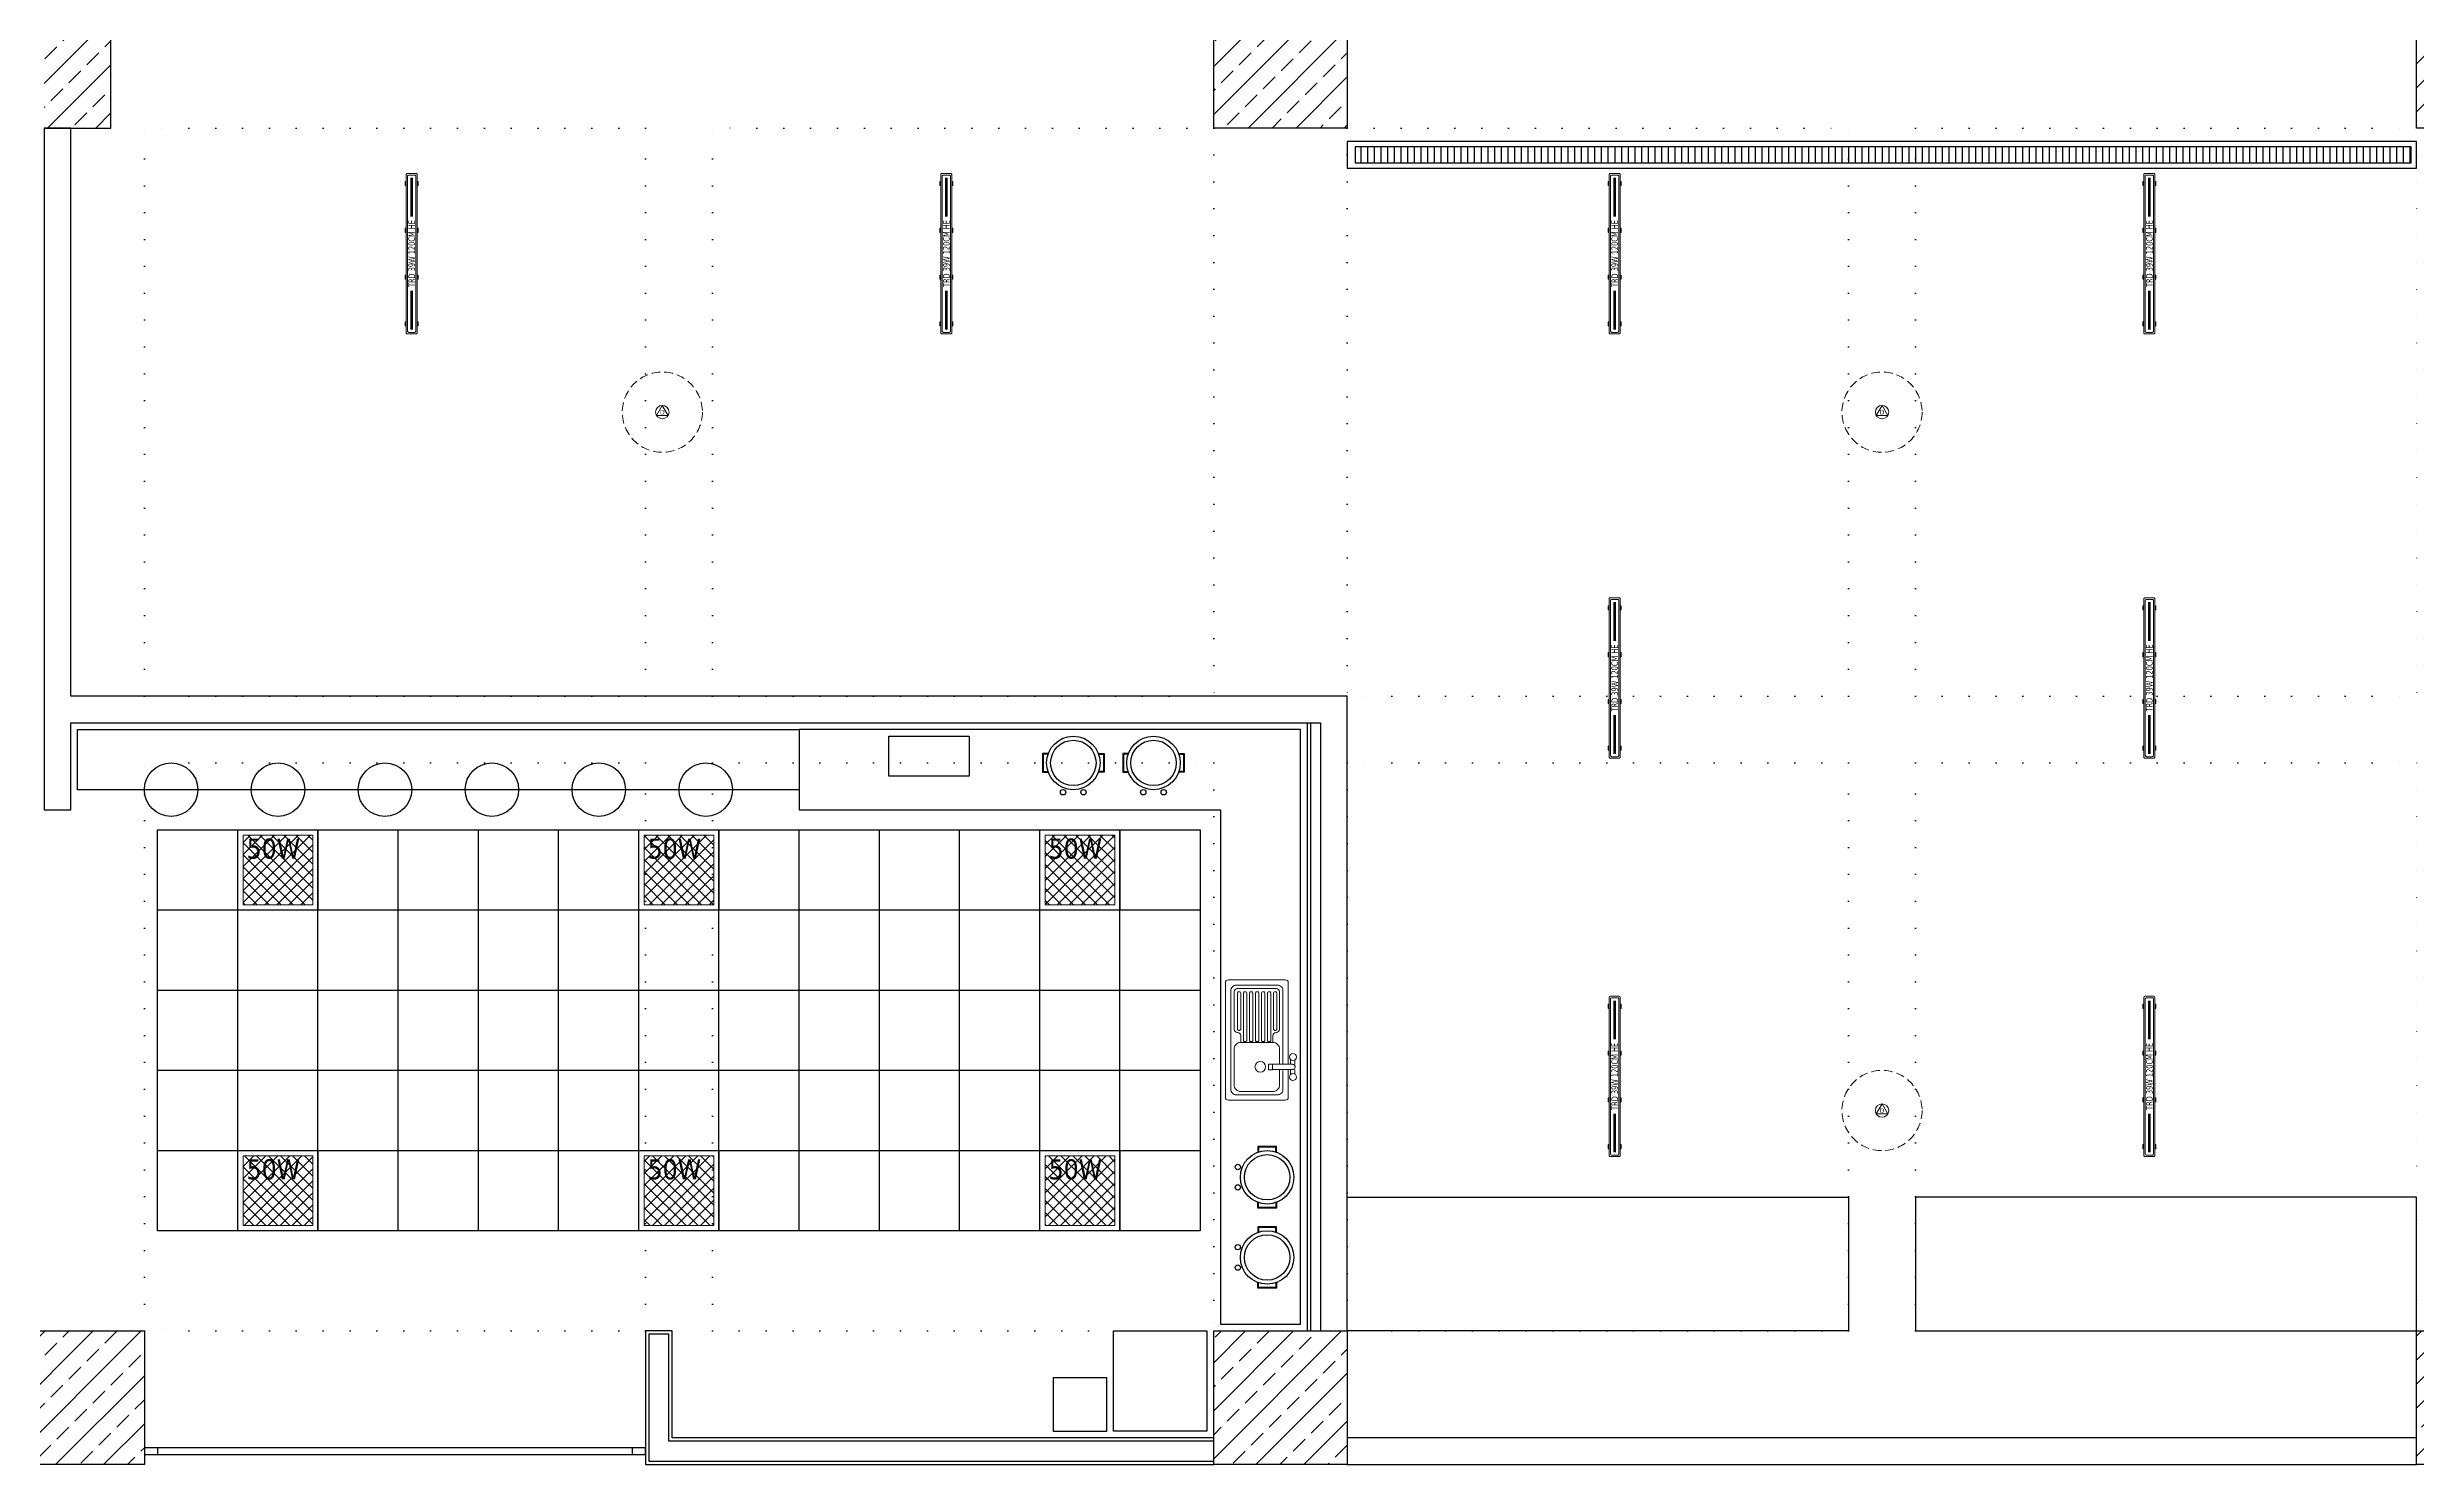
# Model space of a CAD drawing. Header units: centimetres. Extents: x 405564 to 502064, y 46284 to 60634.
# Drawn here: x 457577 to 459350, y 55033 to 56093 of the extents above; entities that cross this region are included whole.
import ezdxf
from ezdxf import colors
from ezdxf.entities.mleader import LeaderData, LeaderLine
from ezdxf.enums import TextEntityAlignment as Align
from ezdxf.math import Vec2, Vec3
from ezdxf.xclip import XClip

# ---------------------------------------------------------------- set-up
doc = ezdxf.new("R2010")
doc.units = ezdxf.units.CM
doc.header["$XCLIPFRAME"] = 0
for name, pattern in [('ACAD_ISO07W100', [3, 0, -3]), ('DOT', [0.25, 0, -0.25]), ('HIDDEN', [9.525, 6.35, -3.175])]:
    doc.linetypes.add(name, pattern=pattern)
doc.layers.get('0').update_dxf_attribs({"color": 8, "lineweight": 9})
for name, color, linetype in [('0-KRCN-ASMATAVAN-130426', 8, 'Continuous'), ('2.Bodrum Kat_Altlık$0$OU_TFR_vitrifiye', 171, 'Continuous'), ('2.Kat_Altlık$0$OU_TFR_vitrifiye', 171, 'Continuous'), ('AS_DOS_SAFT', 8, 'Continuous'), ('AS_DOS_TERAS_UST', 8, 'ACAD_ISO07W100'), ('AS_DUV', 8, 'Continuous'), ('AS_DUV_ALCIPAN_YANGINA-SUYA DAYANIMLI', 8, 'Continuous'), ('AS_DUV_GAZBETON', 8, 'Continuous'), ('AS_KAPI_CAM', 8, 'Continuous'), ('AS_KAPI_POZ', 8, 'Continuous'), ('AS_PYZ_BINA', 8, 'Continuous'), ('AS_TA_BETONARME', 5, 'Continuous'), ('AS_TA_TARAMA', 8, 'Continuous'), ('AS_TEFR_CIHAZ', 8, 'Continuous'), ('AS_TES_SUZGEC', 171, 'Continuous'), ('M_TFR', 171, 'Continuous')]:
    doc.layers.add(name, color=color, linetype=linetype)
for name, color, linetype, lineweight in [('0-KRCN-AYDINLATMA-130426', 8, 'Continuous', 9), ('0-KRCN-MİMARİ-220526', 8, 'Continuous', 9), ('OL_Ic', 8, 'Continuous', 9)]:
    doc.layers.add(name, color=color, linetype=linetype, lineweight=lineweight)
doc.styles.add('2', font='arial.ttf', dxfattribs={"width": 0.9, "height": 200})
doc.styles.add('Normal_ITL', font='swissi.ttf')
doc.styles.add('OLC-50', font='romans.shx', dxfattribs={"width": 0.5, "height": 0.15})
doc.styles.add('OLCU', font='romanstw.shx', dxfattribs={"width": 0.6})
doc.styles.add('TAHOMA', font='tahoma.ttf')
pattern_1 = [(225, (17560.68, -7819.299), (17.96051, -17.96051), []), (225, (17542.72, -7819.299), (17.96051, -17.96051), [12.7, -6.35])]

# ---------------------------------------------------------------- blocks, each defined once
blk = doc.blocks.new('KD')
at = {"layer": '0-KRCN-AYDINLATMA-130426'}
for p, q in [((0, 5), (-4.3, -2.5)), ((4.3, -2.5), (0, 5)), ((4.3, -2.5), (-4.3, -2.5))]:
    blk.add_line(p, q, dxfattribs=at)
at = {"layer": '0-KRCN-AYDINLATMA-130426', "linetype": 'HIDDEN'}
blk.add_circle((0, 0), 30, dxfattribs=at)
at = {"layer": '0-KRCN-AYDINLATMA-130426'}
blk.add_circle((0, 0), 5, dxfattribs=at)
at = {"layer": '0-KRCN-AYDINLATMA-130426', "style": '2'}
blk.add_text('D', height=3.36, dxfattribs=at).set_placement((0, 0), align=Align.MIDDLE_CENTER)
blk = doc.blocks.new('50W 60x60 cm  SIVA ALTI LED ARMATÜR')
at = {"layer": '0-KRCN-AYDINLATMA-130426'}
h = blk.add_hatch(dxfattribs=at)
h.set_pattern_fill('ANSI37', color=256, scale=0.2)
h.paths.add_polyline_path([(-2.6, 2.59), (2.6, 2.59), (2.6, -2.61), (-2.6, -2.61)])
for points in [[(-3, 2.99), (3, 2.99), (3, -3.01), (-3, -3.01)], [(-2.6, 2.59), (2.6, 2.59), (2.6, -2.61), (-2.6, -2.61)]]:
    blk.add_lwpolyline(points, close=True, dxfattribs=at)
at = {"layer": '0-KRCN-AYDINLATMA-130426', "insert": (-2.35, 2.34), "char_height": 1.5, "attachment_point": 1, "style": 'TAHOMA'}
blk.add_mtext_dynamic_manual_height_columns('{\\fTahoma|b0|i0|c162|p34;50W}', width=1.5, gutter_width=1.25, heights=[0], dxfattribs=at)
blk = doc.blocks.new('TRD 39W 120CM ELP')
at = {"layer": '0-KRCN-AYDINLATMA-130426'}
h = blk.add_hatch(color=256, dxfattribs=at)
h.dxf.hatch_style = 1
h.paths.add_polyline_path([(-54.3, 4.2), (-51.2, 4.2), (-51.2, 4.9), (-54.3, 4.9)])
h = blk.add_hatch(color=256, dxfattribs=at)
h.dxf.hatch_style = 1
h.paths.add_polyline_path([(-19.3, 4.2), (-16.2, 4.2), (-16.2, 4.9), (-19.3, 4.9)])
h = blk.add_hatch(color=256, dxfattribs=at)
h.dxf.hatch_style = 1
h.paths.add_polyline_path([(15.7, 4.2), (18.8, 4.2), (18.8, 4.9), (15.7, 4.9)])
h = blk.add_hatch(color=256, dxfattribs=at)
h.dxf.hatch_style = 1
h.paths.add_polyline_path([(50.7, 4.2), (53.8, 4.2), (53.8, 4.9), (50.7, 4.9)])
h = blk.add_hatch(color=256, dxfattribs=at)
h.dxf.hatch_style = 1
h.paths.add_polyline_path([(-54.3, -4.2), (-51.2, -4.2), (-51.2, -4.9), (-54.3, -4.9)])
h = blk.add_hatch(color=256, dxfattribs=at)
h.dxf.hatch_style = 1
h.paths.add_polyline_path([(-19.3, -4.2), (-16.2, -4.2), (-16.2, -4.9), (-19.3, -4.9)])
h = blk.add_hatch(color=256, dxfattribs=at)
h.dxf.hatch_style = 1
h.paths.add_polyline_path([(15.7, -4.2), (18.8, -4.2), (18.8, -4.9), (15.7, -4.9)])
h = blk.add_hatch(color=256, dxfattribs=at)
h.dxf.hatch_style = 1
h.paths.add_polyline_path([(50.7, -4.2), (53.8, -4.2), (53.8, -4.9), (50.7, -4.9)])
for points in [[(-59.2, 4.2), (58.8, 4.2, -0.414214), (59.8, 3.2), (59.8, -3.2, -0.414214), (58.8, -4.2), (-59.2, -4.2, -0.414214), (-60.2, -3.2), (-60.2, 3.2, -0.414214)], [(-58.1, 3.1), (57.6, 3.1, -0.414214), (58.6, 2.1), (58.6, -2.1, -0.414214), (57.6, -3.1), (-58.1, -3.1, -0.414214), (-59.1, -2.1), (-59.1, 2.1, -0.414214)]]:
    blk.add_lwpolyline(points, format="xyb", close=True, dxfattribs=at)
at = {"layer": '0-KRCN-AYDINLATMA-130426', "const_width": 2, "elevation": 1}
for points in [[(-57.1, 0), (-28, 0)], [(27.5, 0), (56.6, 0)]]:
    blk.add_lwpolyline(points, dxfattribs=at)
at = {"layer": '0-KRCN-AYDINLATMA-130426'}
for points in [[(-54.3, 4.2), (-51.2, 4.2), (-51.2, 4.9), (-54.3, 4.9)], [(-19.3, 4.2), (-16.2, 4.2), (-16.2, 4.9), (-19.3, 4.9)], [(15.7, 4.2), (18.8, 4.2), (18.8, 4.9), (15.7, 4.9)], [(50.7, 4.2), (53.8, 4.2), (53.8, 4.9), (50.7, 4.9)], [(-54.3, -4.2), (-51.2, -4.2), (-51.2, -4.9), (-54.3, -4.9)], [(-19.3, -4.2), (-16.2, -4.2), (-16.2, -4.9), (-19.3, -4.9)], [(15.7, -4.2), (18.8, -4.2), (18.8, -4.9), (15.7, -4.9)], [(50.7, -4.2), (53.8, -4.2), (53.8, -4.9), (50.7, -4.9)]]:
    blk.add_lwpolyline(points, close=True, dxfattribs=at)
at = {"layer": '0-KRCN-AYDINLATMA-130426', "ltscale": 60, "style": 'TAHOMA', "width": 0.8}
blk.add_text('TRD 39W 120CM HE', height=5, dxfattribs=at).set_placement((-0.2, 0), align=Align.MIDDLE_CENTER)
blk = doc.blocks.new('G$C27E741DA')
at = {"layer": '0-KRCN-AYDINLATMA-130426', "rotation": 90}
for p in [(19785.7, 8804.8), (20185.7, 8804.8), (20685.7, 8804.8), (21085.7, 8804.8), (20685.7, 8487.3), (21085.7, 8487.3), (20685.7, 8189.2), (21085.7, 8189.2)]:
    blk.add_blockref('TRD 39W 120CM ELP', p, dxfattribs=at)
at = {"layer": '0-KRCN-AYDINLATMA-130426'}
for p in [(19973.2, 8686), (20885.7, 8686), (20885.7, 8163.5)]:
    blk.add_blockref('KD', p, dxfattribs=at)
at = {"layer": '0-KRCN-AYDINLATMA-130426', "xscale": 10, "yscale": 10, "zscale": 10}
for p in [(19685.7, 8343.6), (19985.7, 8343.6), (20285.7, 8343.6), (19685.7, 8103.6), (19985.7, 8103.6), (20285.7, 8103.6)]:
    blk.add_blockref('50W 60x60 cm  SIVA ALTI LED ARMATÜR', p, dxfattribs=at)
blk = doc.blocks.new('2.Kat_Altlık$0$ÇAY OCAGI')
at = {"layer": 'M_TFR'}
for points in [[(-18.8, -8.4), (-23, -8.4), (-23, -22.4), (-18.8, -22.4)], [(-18.8, -8.9), (-22.5, -8.9), (-22.5, -21.9), (-18.8, -21.9)], [(18.7, -8.4), (23, -8.4), (23, -22.4), (18.7, -22.4)], [(18.7, -8.9), (22.5, -8.9), (22.5, -21.9), (18.7, -21.9)]]:
    blk.add_lwpolyline(points, dxfattribs=at)
for centre, radius in [((0, -15.4), 20), ((0, -15.4), 17), ((-7.7, -37.3), 2), ((7.6, -37.3), 2)]:
    blk.add_circle(centre, radius, dxfattribs=at)
blk = doc.blocks.new('2.Bodrum Kat_Altlık$0$2.Bodrum Kat_Altlık$0$D Blok Bodrum Kat Altlık$0$evye_sıgınak')
at = {"layer": '2.Bodrum Kat_Altlık$0$OU_TFR_vitrifiye', "lineweight": 0, "ltscale": 3}
for p, q in [((-52, -18), (-52, -14.8)), ((-48.7, -18.2), (-48.7, -14.6)), ((-52, -22.3), (-52, -25.5)), ((-35.3, -18.2), (-50.3, -18.2)), ((-50.2, -22.1), (-35.3, -22.1)), ((-48.7, -22.1), (-48.7, -25.8))]:
    blk.add_line(p, q, dxfattribs=at)
for points in [[(-47, -17.6), (-47, 43, -0.414214), (-45, 45), (-2, 45, -0.414214), (0, 43), (0, -43, -0.414214), (-2, -45)], [(-43, -17.5), (-43, 37, -0.414214), (-39, 41), (-8, 41, -0.414214), (-4, 37), (-4, -37, -0.414214), (-8, -41)], [(-11.5, -1.8), (-11.5, 3.3, -0.414214), (-9.2, 5.6), (-8.8, 5.6, 0.414214), (-6.5, 7.9), (-6.5, 36.2, 0.414214), (-8.8, 38.5), (-38.2, 38.5, 0.414214), (-40.5, 36.2), (-40.5, 7.9, 0.414214), (-38.2, 5.6), (-37.8, 5.6, -0.414214), (-35.5, 3.3), (-35.5, -1.8)], [(-40.5, -17.6), (-40.5, -6.8, -0.414214), (-35.5, -1.8), (-11.5, -1.8, -0.414214), (-6.5, -6.8), (-6.5, -33.5, -0.414214), (-11.5, -38.5)], [(-2, -45), (-45, -45, -0.414214), (-47, -43), (-47, -22.6, -0.414214)], [(-8, -41), (-39, -41, -0.414214), (-43, -37), (-43, -22.7, -0.377589)], [(-11.5, -38.5), (-35.5, -38.5, -0.414214), (-40.5, -33.5), (-40.5, -22.6, -0.414214)]]:
    blk.add_lwpolyline(points, format="xyb", dxfattribs=at)
for points in [[(-37, 7.2), (-37.5, 7.2, -0.414214), (-38.5, 8.2), (-38.5, 35, -0.414214), (-37.5, 36), (-37, 36, -0.414214), (-36, 35), (-36, 8.2, -0.414214)], [(-32.5, -1.2), (-33, -1.2, -0.414214), (-34, -0.2), (-34, 35, -0.414214), (-33, 36), (-32.5, 36, -0.414214), (-31.5, 35), (-31.5, -0.2, -0.414214)], [(-28, -1.2), (-28.5, -1.2, -0.414214), (-29.5, -0.2), (-29.5, 35, -0.414214), (-28.5, 36), (-28, 36, -0.414214), (-27, 35), (-27, -0.2, -0.414214)], [(-23.5, -1.2), (-24, -1.2, -0.414214), (-25, -0.2), (-25, 35, -0.414214), (-24, 36), (-23.5, 36, -0.414214), (-22.5, 35), (-22.5, -0.2, -0.414214)], [(-19, -1.2), (-19.5, -1.2, -0.414214), (-20.5, -0.2), (-20.5, 35, -0.414214), (-19.5, 36), (-19, 36, -0.414214), (-18, 35), (-18, -0.2, -0.414214)], [(-14.5, -1.2), (-15, -1.2, -0.414214), (-16, -0.2), (-16, 35, -0.414214), (-15, 36), (-14.5, 36, -0.414214), (-13.5, 35), (-13.5, -0.2, -0.414214)], [(-10, 7.2), (-10.5, 7.2, -0.414214), (-11.5, 8.2), (-11.5, 35, -0.414214), (-10.5, 36), (-10, 36, -0.414214), (-9, 35), (-9, 8.2, -0.414214)]]:
    blk.add_lwpolyline(points, format="xyb", close=True, dxfattribs=at)
blk.add_lwpolyline([(-35.3, -22.3), (-35.3, -18.1), (-32.1, -18.1), (-32.1, -22.3)], close=True, dxfattribs=at)
for centre, radius in [((-50.5, -12.7), 2.62), ((-26.1, -20.1), 4), ((-50.5, -27.7), 2.62)]:
    blk.add_circle(centre, radius, dxfattribs=at)
blk.add_arc((-50.2, -20.2), 1.98, 93.2791, 270, dxfattribs=at)
blk = doc.blocks.new('MUTFAK-01-04')
at = {"layer": '2.Kat_Altlık$0$OU_TFR_vitrifiye'}
for points in [[(-233, 465), (-293, 465), (-293, 495), (-233, 495)], [(-55, -25), (-125, -25), (-125, 50), (-55, 50)], [(-130, 15), (-170, 15), (-170, -25), (-130, -25)]]:
    blk.add_lwpolyline(points, close=True, dxfattribs=at)
at = {"layer": 'AS_TEFR_CIHAZ'}
for points in [[(-900, 500), (-360, 500), (-360, 455), (-900, 455)], [(15, 500), (-360, 500), (-360, 440), (-45, 440), (-45, 55), (15, 55)]]:
    blk.add_lwpolyline(points, close=True, dxfattribs=at)
for centre in [(-830, 455), (-750, 455), (-670, 455), (-590, 455), (-510, 455), (-430, 455)]:
    blk.add_circle(centre, 20, dxfattribs=at)
at = {"xscale": -1}
blk.add_blockref('2.Bodrum Kat_Altlık$0$2.Bodrum Kat_Altlık$0$D Blok Bodrum Kat Altlık$0$evye_sıgınak', (-41.2, 267.7), dxfattribs=at)
at = {"layer": '2.Kat_Altlık$0$OU_TFR_vitrifiye', "extrusion": (2.22045e-16, 5.55397e-20, -1), "xscale": -1, "zscale": -1, "rotation": 359.9856033184691}
for p in [(155, 490.4), (95, 490.4)]:
    blk.add_blockref('2.Kat_Altlık$0$ÇAY OCAGI', p, dxfattribs=at)
at = {"layer": '2.Kat_Altlık$0$OU_TFR_vitrifiye', "extrusion": (5.55397e-20, -2.22045e-16, -1), "xscale": -0.9999999999999999, "zscale": -0.9999999999999999, "rotation": 89.98560331846909}
for p in [(-5.4, 165), (-5.4, 105)]:
    blk.add_blockref('2.Kat_Altlık$0$ÇAY OCAGI', p, dxfattribs=at)
blk = doc.blocks.new('MEKANIK TEKNIK HACIM IZGARA YERLESIMI 1.KAT')
h = blk.add_hatch()
h.set_pattern_fill('LINE', color=256, scale=40, angle=90, style=0)
h.set_pattern_definition([(90, (14570.0285, -722.874), (-5, 2e-15), [])])
h.paths.add_polyline_path([(15405.8, -814), (15405.8, -826), (16196, -826), (16196, -814)])
blk.add_lwpolyline([(16200, -810), (15400, -810), (15400, -830), (16200, -830), (16200, -810)])
blk.add_lwpolyline([(16196, -814), (15405.8, -814), (15405.8, -826), (16196, -826)], close=True)
blk = doc.blocks.new('*U428')
at = {"color": 0}
for p, q in [((365, 0), (10, 0)), ((10, -5), (365, -5))]:
    blk.add_line(p, q, dxfattribs=at)
for points in [[(0, 0), (0, -5), (10, -5), (10, 0)], [(365, 0), (365, -5), (375, -5), (375, 0)]]:
    blk.add_lwpolyline(points, close=True, dxfattribs=at)
at = {"style": 'OLCU', "width": 0.45, "flags": 1}
for tag, p in [('C-ICI-CNO', (100, -80)), ('C-DIVISYON1', (100, -105)), ('C-BOSLUK', (100, -130)), ('C-DIVISYON2', (100, -155))]:
    blk.add_attdef(tag, text='', height=20, dxfattribs=at).set_placement(p, align=Align.MIDDLE_CENTER)
at = {"color": 0, "style": 'OLCU', "width": 0.5, "flags": 1}
for tag, p in [('C-REZ1', (100, -205)), ('C-REZ2', (100, -230))]:
    blk.add_attdef(tag, text='', height=17.5, dxfattribs=at).set_placement(p, align=Align.MIDDLE_CENTER)
at = {"layer": 'AS_KAPI_POZ', "style": 'OLC-50', "width": 0.5}
blk.add_attdef('C-NO', text='', height=8, rotation=90, dxfattribs=at).set_placement((10, 5), align=Align.TOP_LEFT)
at = {"layer": 'AS_KAPI_POZ', "style": 'OLCU', "width": 0.45}
for tag, p in [('POZ+GEN-C', (187.5, 15)), ('YUK-C', (187.5, -20))]:
    blk.add_attdef(tag, text='', height=20, dxfattribs=at).set_placement(p, align=Align.MIDDLE_CENTER)
blk = doc.blocks.new('A$Ca63a641c')
at = {"layer": 'AS_PYZ_BINA'}
ml = blk.add_multileader_mtext('Standard', dxfattribs=at)
ml.set_content('EST boyalı panel çit ve panel çit kapı (AS 51.101)', color=256, style='Normal_ITL')
ml.set_leader_properties()
ml.build(insert=Vec2(0, 0))
ml.multileader.update_dxf_attribs({"dogleg_length": 0.379, "arrow_head_size": 17, "scale": 75})
ctx = ml.context
ctx.base_point, ctx.scale, ctx.char_height, ctx.arrow_head_size, ctx.landing_gap_size, ctx.plane_origin = Vec3(140.5, 464.3), 75, 20, 17, 14.2, Vec3(92.5, 620.1)
notes = []
notes.append((ctx, [(0, (1, 1, 0), (112.1, 464.3), (1, 0), 28.4, [(0, [(68.5, 410)], 0, [])])]))
ctx.mtext.insert, ctx.mtext.width, ctx.mtext.flow_direction = Vec3(154.7, 477.5), 604.563, 5
ml = blk.add_multileader_mtext('Standard', dxfattribs=at)
ml.set_content('{\\fSwis721 BT|b0|i0|c162|p34;Dilatasyon}', color=256, style='Normal_ITL')
ml.set_leader_properties()
ml.build(insert=Vec2(0, 0))
ml.multileader.update_dxf_attribs({"dogleg_length": 0.379, "arrow_head_size": 17, "scale": 75})
ctx = ml.context
ctx.base_point, ctx.scale, ctx.char_height, ctx.arrow_head_size, ctx.landing_gap_size, ctx.plane_origin = Vec3(461.2, 304.8), 75, 20, 17, 14.2, Vec3(548.8, 339.1)
notes.append((ctx, [(0, (1, 1, 0), (432.8, 304.8), (1, 0), 28.4, [(0, [(411.5, 361.3)], 0, [])])]))
ctx.mtext.insert, ctx.mtext.width, ctx.mtext.flow_direction = Vec3(475.4, 317.8), 129.38, 5
for ctx, leaders in notes:
    for number, flags, end, landing, length, lines in leaders:
        leader = LeaderData()
        leader.index, (leader.has_last_leader_line, leader.has_dogleg_vector, leader.attachment_direction) = number, flags
        leader.last_leader_point, leader.dogleg_vector, leader.dogleg_length = Vec3(end), Vec3(landing), length
        for number, points, colour, breaks in lines:
            line = LeaderLine()
            line.index, line.vertices, line.color, line.breaks = number, Vec3.list(points), colors.encode_raw_color(colour), breaks
            leader.lines.append(line)
        ctx.leaders.append(leader)
blk = doc.blocks.new('A$C85dec720')
at = {"layer": 'OL_Ic'}
blk.add_blockref('A$Ca63a641c', (5315.08, 5344.25, 28.4), dxfattribs=at)
blk = doc.blocks.new('A$C6A10300A')
at = {"layer": 'AS_TA_TARAMA'}
h = blk.add_hatch(dxfattribs=at)
h.set_pattern_fill('ANSI33', color=256, scale=4, angle=180)
h.set_pattern_definition(pattern_1)
h.paths.add_polyline_path([(19560.68, -4601.45), (19560.68, -3801.45), (19510.68, -3801.45), (19510.68, -4601.45)])
h = blk.add_hatch(dxfattribs=at)
h.set_pattern_fill('ANSI33', color=256, scale=4, angle=180)
h.set_pattern_definition(pattern_1)
h.paths.add_polyline_path([(20385.68, -4501.45), (20485.68, -4501.45), (20485.68, -4601.45), (20385.68, -4601.45)])
h = blk.add_hatch(dxfattribs=at)
h.set_pattern_fill('ANSI33', color=256, scale=4, angle=180)
h.set_pattern_definition(pattern_1)
h.paths.add_polyline_path([(21285.68, -4501.45), (21385.68, -4501.45), (21385.68, -4601.45), (21285.68, -4601.45)])
h = blk.add_hatch(dxfattribs=at)
h.set_pattern_fill('ANSI33', color=256, scale=4, angle=180)
h.set_pattern_definition(pattern_1)
h.paths.add_polyline_path([(19485.68, -5501.45), (19585.68, -5501.45), (19585.68, -5601.45), (19485.68, -5601.45)])
h = blk.add_hatch(dxfattribs=at)
h.set_pattern_fill('ANSI33', color=256, scale=4, angle=180)
h.set_pattern_definition(pattern_1)
h.paths.add_polyline_path([(20385.68, -5501.45), (20485.68, -5501.45), (20485.68, -5601.45), (20385.68, -5601.45)])
h = blk.add_hatch(dxfattribs=at)
h.set_pattern_fill('ANSI33', color=256, scale=4, angle=180)
h.set_pattern_definition(pattern_1)
h.paths.add_polyline_path([(21285.68, -5501.45), (21385.68, -5501.45), (21385.68, -5601.45), (21285.68, -5601.45)])
at = {"layer": 'AS_DOS_SAFT'}
for points in [[(20485.68, -5501.45), (20485.68, -5401.45), (20860.68, -5401.45), (20860.68, -5501.45)], [(20485.68, -5501.45), (20485.68, -5401.45), (20860.68, -5401.45), (20860.68, -5501.45)], [(21285.68, -5501.45), (21285.68, -5401.45), (20910.68, -5401.45), (20910.68, -5501.45)], [(21285.68, -5501.45), (21285.68, -5401.45), (20910.68, -5401.45), (20910.68, -5501.45)]]:
    blk.add_lwpolyline(points, close=True, dxfattribs=at)
at = {"layer": 'AS_DOS_TERAS_UST', "linetype": 'DOT', "ltscale": 80}
for p, q in [((19585.68, -5026.45), (19585.68, -4601.45)), ((19960.68, -4601.45), (19585.68, -4601.45)), ((19960.68, -5026.45), (19960.68, -4601.45)), ((20385.68, -4601.45), (20010.68, -4601.45)), ((20010.68, -5026.45), (20010.68, -4601.45)), ((20385.68, -4601.45), (20385.68, -5026.45)), ((20485.68, -4601.45), (20485.68, -5026.45)), ((20485.68, -4601.45), (20860.68, -4601.45)), ((20860.68, -5026.45), (20860.68, -4601.45)), ((20910.68, -4601.45), (21285.68, -4601.45)), ((20910.68, -5026.45), (20910.68, -4601.45)), ((21285.68, -4601.45), (21285.68, -5026.45)), ((19960.68, -5026.45), (19585.68, -5026.45)), ((20010.68, -5026.45), (20385.68, -5026.45)), ((20860.68, -5026.45), (20485.68, -5026.45)), ((20910.68, -5026.45), (21285.68, -5026.45)), ((19585.68, -5501.45), (19585.68, -5076.45)), ((19960.68, -5076.45), (19585.68, -5076.45)), ((19960.68, -5501.45), (19960.68, -5076.45)), ((20010.68, -5076.45), (20385.68, -5076.45)), ((20010.68, -5501.45), (20010.68, -5076.45)), ((20385.68, -5076.45), (20385.68, -5501.45)), ((20485.68, -5076.45), (20485.68, -5501.45)), ((20860.68, -5076.45), (20485.68, -5076.45)), ((20860.68, -5501.45), (20860.68, -5076.45)), ((20910.68, -5076.45), (21285.68, -5076.45)), ((20910.68, -5501.45), (20910.68, -5076.45)), ((21285.68, -5076.45), (21285.68, -5501.45)), ((19960.68, -5501.45), (19585.68, -5501.45)), ((20010.68, -5501.45), (20385.68, -5501.45)), ((20860.68, -5501.45), (20485.68, -5501.45)), ((20910.68, -5501.45), (21285.68, -5501.45))]:
    blk.add_line(p, q, dxfattribs=at)
at = {"layer": 'AS_DUV_ALCIPAN_YANGINA-SUYA DAYANIMLI'}
for p, q in [((20455.68, -5046.45), (20455.68, -5501.45)), ((20458.18, -5046.45), (20458.18, -5501.45))]:
    blk.add_line(p, q, dxfattribs=at)
for points in [[(20385.68, -5581.45), (19980.68, -5581.45), (19980.68, -5501.45), (19960.68, -5501.45), (19960.68, -5601.45), (20385.68, -5601.45)], [(20385.68, -5583.95), (19978.18, -5583.95), (19978.18, -5503.95), (19963.18, -5503.95), (19963.18, -5598.95), (20385.68, -5598.95)]]:
    blk.add_lwpolyline(points, dxfattribs=at)
at = {"layer": 'AS_DUV_GAZBETON'}
for points in [[(19510.68, -4601.45), (19510.68, -5111.45), (19530.68, -5111.45), (19530.68, -5046.45), (20465.68, -5046.45), (20465.68, -5501.45), (20485.68, -5501.45), (20485.68, -5026.45), (19530.68, -5026.45), (19530.68, -4601.45)], [(20485.68, -5601.45), (21285.68, -5601.45), (21285.68, -5581.45), (20485.68, -5581.45)]]:
    blk.add_lwpolyline(points, close=True, dxfattribs=at)
at = {"layer": 'AS_TA_BETONARME'}
for p, q in [((19560.68, -4601.45), (19560.68, -3801.45)), ((19510.68, -4601.45), (19560.68, -4601.45))]:
    blk.add_line(p, q, dxfattribs=at)
for points in [[(20385.68, -4501.45), (20485.68, -4501.45), (20485.68, -4601.45), (20385.68, -4601.45)], [(21285.68, -4501.45), (21385.68, -4501.45), (21385.68, -4601.45), (21285.68, -4601.45)], [(19485.68, -5501.45), (19585.68, -5501.45), (19585.68, -5601.45), (19485.68, -5601.45)], [(20385.68, -5501.45), (20485.68, -5501.45), (20485.68, -5601.45), (20385.68, -5601.45)], [(21285.68, -5501.45), (21385.68, -5501.45), (21385.68, -5601.45), (21285.68, -5601.45)]]:
    blk.add_lwpolyline(points, close=True, dxfattribs=at)
at = {"layer": 'AS_DUV'}
ref = blk.add_blockref('A$C85dec720', (28900.96, -17748.98), dxfattribs=dict(at, rotation=105.0255580063709))
XClip(ref).set_block_clipping_path([(6220.3367769278, 6783.7313721173), (4126.4071464743, -1017.0000000052), (7354.8298234051, -1883.5969356479), (9448.7594538586, 5917.1344364745)])
at = {"layer": 'AS_KAPI_CAM'}
blk.add_blockref('*U428', (19585.68, -5588.95), dxfattribs=at)
at = {"layer": 'AS_TEFR_CIHAZ'}
blk.add_blockref('MUTFAK-01-04', (20435.68, -5551.45), dxfattribs=at)
at = {"layer": 'AS_TES_SUZGEC'}
blk.add_blockref('MEKANIK TEKNIK HACIM IZGARA YERLESIMI 1.KAT', (5085.68, -3801.45), dxfattribs=at)

msp = doc.modelspace()

# ---------------------------------------------------------------- linework, layer by layer
at = {"layer": '0-KRCN-ASMATAVAN-130426'}
for p, q in [((457659.7, 55507.6), (458439.7, 55507.6)), ((457659.7, 55207.6), (457659.7, 55507.6)), ((457719.7, 55207.6), (457719.7, 55507.6)), ((457779.7, 55207.6), (457779.7, 55507.6)), ((457839.7, 55207.6), (457839.7, 55507.6)), ((457899.7, 55207.6), (457899.7, 55507.6)), ((457959.7, 55207.6), (457959.7, 55507.6)), ((458019.7, 55207.6), (458019.7, 55507.6)), ((458079.7, 55207.6), (458079.7, 55507.6)), ((458139.7, 55207.6), (458139.7, 55507.6)), ((458199.7, 55207.6), (458199.7, 55507.6)), ((458259.7, 55207.6), (458259.7, 55507.6)), ((458319.7, 55207.6), (458319.7, 55507.6)), ((458379.7, 55207.6), (458379.7, 55507.6)), ((458439.7, 55507.6), (458439.7, 55207.6)), ((457659.7, 55447.6), (458439.7, 55447.6)), ((457659.7, 55387.6), (458439.7, 55387.6)), ((457659.7, 55327.6), (458439.7, 55327.6)), ((457659.7, 55267.6), (458439.7, 55267.6)), ((458439.7, 55207.6), (457659.7, 55207.6))]:
    msp.add_line(p, q, dxfattribs=at)

# ---------------------------------------------------------------- block references
at = {"layer": '0-KRCN-AYDINLATMA-130426'}
msp.add_blockref('G$C27E741DA', (438064.1, 47134), dxfattribs=at)

# ---------------------------------------------------------------- next in the draw order: block references
at = {"layer": '0-KRCN-MİMARİ-220526'}
msp.add_blockref('A$C6A10300A', (438064.1, 60634), dxfattribs=at)

doc.saveas('drawing.dxf')
